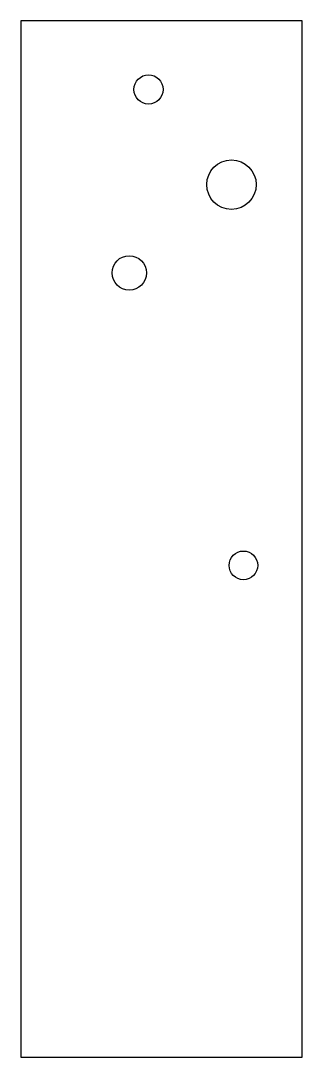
# Model space of a CAD drawing. Header units: millimetres. Extents: x 0 to 45, y 0 to 165.
import ezdxf

# ---------------------------------------------------------------- set-up
doc = ezdxf.new("R2010")
doc.units = ezdxf.units.MM
doc.layers.add('CUT', color=7, linetype='Continuous')

msp = doc.modelspace()

# ---------------------------------------------------------------- linework, layer by layer
at = {"layer": 'CUT'}
for p, q in [((44.99, 165.39), (0, 165.39)), ((0, 165.39), (0, 0)), ((44.99, 0), (44.99, 165.39)), ((0, 0), (44.99, 0))]:
    msp.add_line(p, q, dxfattribs=at)
for centre, radius in [((20.42, 154.43), 2.33), ((33.67, 139.24), 3.95), ((17.34, 125.16), 2.74), ((35.58, 78.49), 2.29)]:
    msp.add_circle(centre, radius, dxfattribs=at)

doc.saveas('drawing.dxf')
